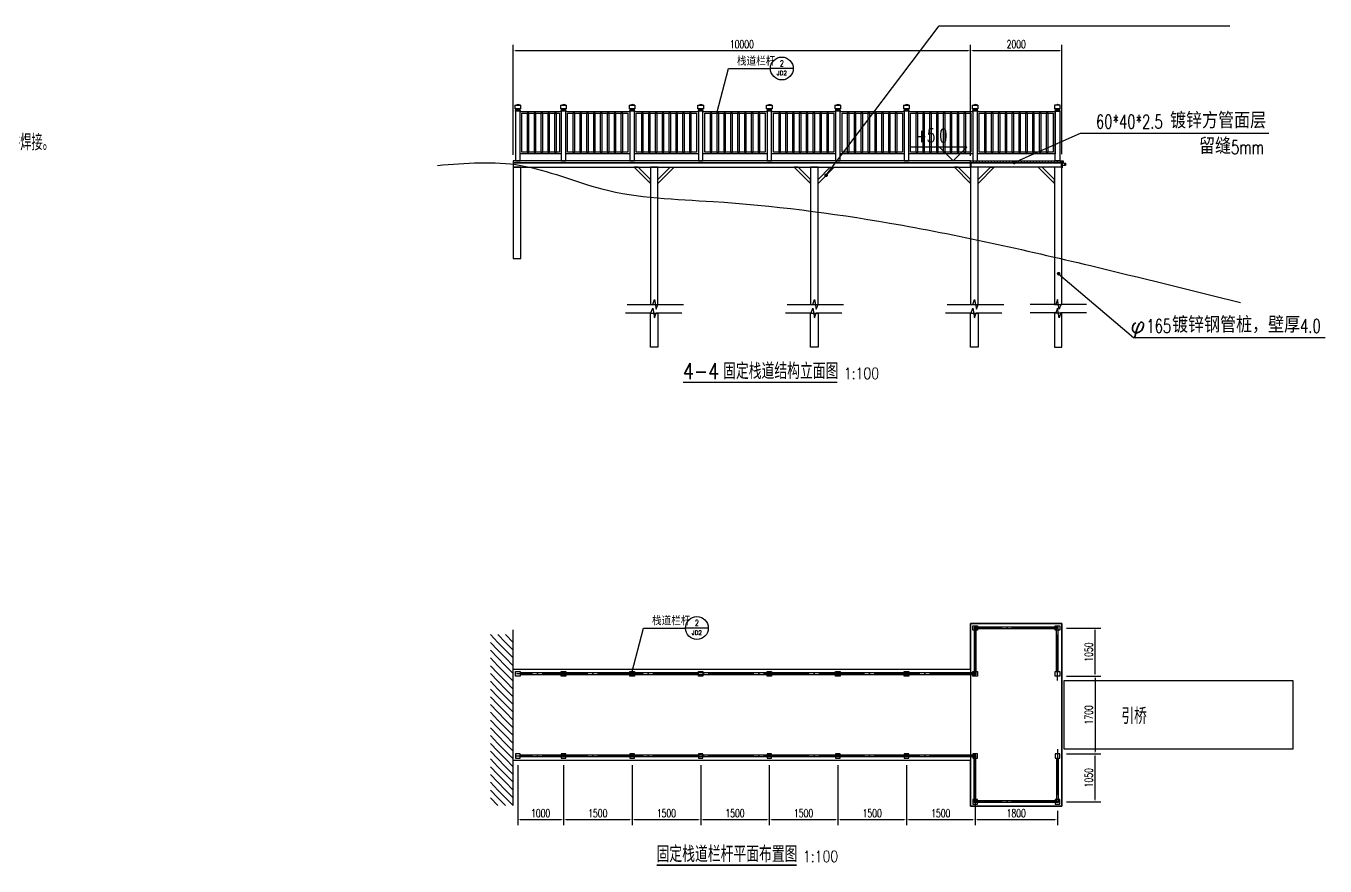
# Model space of a CAD drawing. Header units: millimetres. Extents: x 7263 to 319917, y -161937 to 156976.
# Drawn here: x 129104 to 157512, y 3419 to 21798 of the extents above; entities that cross this region are included whole.
import ezdxf
from ezdxf.enums import TextEntityAlignment as Align

# ---------------------------------------------------------------- set-up
doc = ezdxf.new("R2010")
doc.units = ezdxf.units.MM
doc.header["$LTSCALE"] = 1000
doc.linetypes.add('CENTER2', pattern=[28.575, 19.05, -3.175, 3.175, -3.175])
doc.linetypes.add('DOTE', pattern=[2.42, 2, -0.2, 0.02, -0.2])
for name, color, linetype in [('DIM_ELEV', 3, 'Continuous'), ('DIM_IDEN', 3, 'Continuous'), ('DIM_LEAD', 3, 'Continuous'), ('DIM_SYMB', 3, 'Continuous'), ('DOTE', 1, 'Continuous'), ('PUB_TEXT', 7, 'Continuous'), ('W-_ANTICOLLISION防撞措施', 6, 'Continuous'), ('W-PLASTIC_RAILINGS塑木栏杆', 6, 'Continuous'), ('W-STEEL_FRAME钢架', 3, 'Continuous'), ('W-STEEL_KEEL钢龙骨', 5, 'Continuous')]:
    doc.layers.add(name, color=color, linetype=linetype)
doc.styles.add('_TCH_DIM', font='SIMPLEX.shx', dxfattribs={"bigfont": 'hztxt.shx'})
doc.styles.add('_TCH_LABEL', font='COMPLEX', dxfattribs={"bigfont": 'GBCBIG'})
doc.styles.get("Standard").update_dxf_attribs({"font": 'simplex.shx', "width": 0.8, "bigfont": 'hztxt.shx'})
doc.styles.add('STANDARD_T3', font='simplex.shx', dxfattribs={"width": 0.7, "bigfont": 'hztxt.shx'})
doc.dimstyles.new('W&&50', dxfattribs={"dimtxt": 175, "dimasz": 50, "dimexe": 125, "dimexo": 150, "dimgap": 50, "dimtad": 1, "dimdec": 0, "dimzin": 0, "dimdsep": 46, "dimtxsty": 'STANDARD_T3', "dimcen": 0.09, "dimclrd": 1, "dimclre": 1, "dimclrt": 7, "dimazin": 2, "dimtfac": 1, "dimtdec": 0, "dimtix": 1, "dimtmove": 2, "dimatfit": 3, "dimfxl": 0, "dimtolj": 1, "dimtzin": 0, "dimarcsym": 0})

# ---------------------------------------------------------------- blocks, each defined once
blk = doc.blocks.new('铰接')
at = {"color": 3, "linetype": 'CENTER2'}
for p, q in [((-49, 50), (-73, 50)), ((-49, -50), (-73, -50))]:
    blk.add_line(p, q, dxfattribs=at)
for p, q in [((-60, 40), (-60, -40)), ((-60, 40), (-60, -40)), ((-60, 30), (-60, -30)), ((-60, 30), (11, 22)), ((-60, -30), (11, -22))]:
    blk.add_line(p, q)
for points in [[(-60, 75), (-60, -75), (-64, -75), (-64, 75)], [(-60, 42), (-60, 58), (-64, 58), (-64, 42)], [(-60, -58), (-60, -42), (-64, -42), (-64, -58)]]:
    blk.add_lwpolyline(points, close=True)
blk.add_circle((0, 0), 9)
blk.add_circle((0, 0), 9)
blk.add_circle((0, 0), 9)
blk.add_arc((0, 0), 25, 296.1956, 63.8044)
blk = doc.blocks.new('*U521')
at = {"layer": 'W-PLASTIC_RAILINGS塑木栏杆'}
blk.add_lwpolyline([(-20, -425), (20, -425), (20, 425), (-20, 425)], close=True, dxfattribs=at)
blk = doc.blocks.new('*U522')
at = {"layer": 'W-PLASTIC_RAILINGS塑木栏杆', "color": 0, "linetype": 'ByBlock', "lineweight": -2, "transparency": 16777216}
for p in [(0, 0), (150, 0), (300, 0), (450, 0), (600, 0), (750, 0), (900, 0), (1050, 0)]:
    blk.add_blockref('*U521', p, dxfattribs=at)
blk = doc.blocks.new('*U525')
at = {"layer": 'W-PLASTIC_RAILINGS塑木栏杆'}
blk.add_lwpolyline([(-20, -425), (20, -425), (20, 425), (-20, 425)], close=True, dxfattribs=at)
blk = doc.blocks.new('*U526')
at = {"layer": 'W-PLASTIC_RAILINGS塑木栏杆', "color": 0, "linetype": 'ByBlock', "lineweight": -2, "transparency": 16777216}
for p in [(0, 0), (150, 0), (300, 0), (450, 0), (600, 0), (750, 0), (900, 0), (1050, 0)]:
    blk.add_blockref('*U525', p, dxfattribs=at)
blk = doc.blocks.new('*U527')
at = {"layer": 'W-PLASTIC_RAILINGS塑木栏杆'}
blk.add_lwpolyline([(-20, -425), (20, -425), (20, 425), (-20, 425)], close=True, dxfattribs=at)
blk = doc.blocks.new('*U528')
at = {"layer": 'W-PLASTIC_RAILINGS塑木栏杆', "color": 0, "linetype": 'ByBlock', "lineweight": -2, "transparency": 16777216}
for p in [(0, 0), (150, 0), (300, 0), (450, 0), (600, 0), (750, 0), (900, 0), (1050, 0)]:
    blk.add_blockref('*U527', p, dxfattribs=at)
blk = doc.blocks.new('*U529')
at = {"layer": 'W-PLASTIC_RAILINGS塑木栏杆'}
blk.add_lwpolyline([(-20, -425), (20, -425), (20, 425), (-20, 425)], close=True, dxfattribs=at)
blk = doc.blocks.new('*U530')
at = {"layer": 'W-PLASTIC_RAILINGS塑木栏杆', "color": 0, "linetype": 'ByBlock', "lineweight": -2, "transparency": 16777216}
for p in [(0, 0), (150, 0), (300, 0), (450, 0), (600, 0), (750, 0), (900, 0), (1050, 0)]:
    blk.add_blockref('*U529', p, dxfattribs=at)
blk = doc.blocks.new('*U531')
at = {"layer": 'W-PLASTIC_RAILINGS塑木栏杆'}
blk.add_lwpolyline([(-20, -425), (20, -425), (20, 425), (-20, 425)], close=True, dxfattribs=at)
blk = doc.blocks.new('*U532')
at = {"layer": 'W-PLASTIC_RAILINGS塑木栏杆', "color": 0, "linetype": 'ByBlock', "lineweight": -2, "transparency": 16777216}
for p in [(0, 0), (150, 0), (300, 0), (450, 0), (600, 0), (750, 0), (900, 0), (1050, 0)]:
    blk.add_blockref('*U531', p, dxfattribs=at)
blk = doc.blocks.new('*U533')
at = {"layer": 'W-PLASTIC_RAILINGS塑木栏杆'}
blk.add_lwpolyline([(-20, -425), (20, -425), (20, 425), (-20, 425)], close=True, dxfattribs=at)
blk = doc.blocks.new('*U534')
at = {"layer": 'W-PLASTIC_RAILINGS塑木栏杆', "color": 0, "linetype": 'ByBlock', "lineweight": -2, "transparency": 16777216}
for p in [(0, 0), (150, 0), (300, 0), (450, 0), (600, 0), (750, 0), (900, 0), (1050, 0)]:
    blk.add_blockref('*U533', p, dxfattribs=at)
blk = doc.blocks.new('*U523')
at = {"layer": 'W-PLASTIC_RAILINGS塑木栏杆'}
blk.add_lwpolyline([(-20, -425), (20, -425), (20, 425), (-20, 425)], close=True, dxfattribs=at)
blk = doc.blocks.new('*U524')
at = {"layer": 'W-PLASTIC_RAILINGS塑木栏杆', "color": 0, "linetype": 'ByBlock', "lineweight": -2, "transparency": 16777216}
for p in [(0, 0), (150, 0), (300, 0), (450, 0), (600, 0)]:
    blk.add_blockref('*U523', p, dxfattribs=at)
blk = doc.blocks.new('*U535')
at = {"layer": 'W-STEEL_KEEL钢龙骨'}
blk.add_lwpolyline([(-30, 20), (30, 20), (30, -20), (-30, -20)], close=True, dxfattribs=at)
blk = doc.blocks.new('*U536')
at = {"layer": 'W-STEEL_KEEL钢龙骨', "color": 0, "linetype": 'ByBlock', "lineweight": -2, "transparency": 16777216}
for p in [(0, 0), (65.6, 0), (131.2, 0), (196.8, 0), (262.4, 0), (328, 0), (393.6, 0), (459.2, 0), (524.8, 0), (590.4, 0), (656, 0), (721.6, 0), (787.2, 0), (852.8, 0), (918.4, 0), (984, 0), (1049.6, 0), (1115.2, 0), (1180.8, 0), (1246.4, 0), (1312, 0), (1377.6, 0), (1443.2, 0), (1508.8, 0), (1574.4, 0), (1640, 0), (1705.6, 0), (1771.2, 0), (1836.8, 0), (1902.4, 0), (1968, 0)]:
    blk.add_blockref('*U535', p, dxfattribs=at)
blk = doc.blocks.new('*U537')
at = {"layer": 'W-PLASTIC_RAILINGS塑木栏杆'}
blk.add_lwpolyline([(-20, -425), (20, -425), (20, 425), (-20, 425)], close=True, dxfattribs=at)
blk = doc.blocks.new('*U538')
at = {"layer": 'W-PLASTIC_RAILINGS塑木栏杆', "color": 0, "linetype": 'ByBlock', "lineweight": -2, "transparency": 16777216}
for p in [(0, 0), (150, 0), (300, 0), (450, 0), (600, 0), (750, 0), (900, 0), (1050, 0), (1200, 0), (1350, 0)]:
    blk.add_blockref('*U537', p, dxfattribs=at)
blk = doc.blocks.new('*D539')
at = {"layer": 'Defpoints', "color": 0, "transparency": 16777216}
for p in [(149759, 21260), (139759, 18827), (149759, 18807)]:
    blk.add_point(p, dxfattribs=at)
at = {"layer": 'W-_ANTICOLLISION防撞措施', "color": 1, "lineweight": -2, "transparency": 16777216}
for p, q in [((139759, 18977), (139759, 21385)), ((149759, 18957), (149759, 21385)), ((139809, 21260), (149709, 21260))]:
    blk.add_line(p, q, dxfattribs=at)
at = {"layer": 'W-_ANTICOLLISION防撞措施', "color": 1, "transparency": 16777216}
for points in [[(139809, 21268), (139809, 21252), (139759, 21260)], [(149709, 21268), (149709, 21252), (149759, 21260)]]:
    blk.add_solid(points, dxfattribs=at)
at = {"layer": 'W-_ANTICOLLISION防撞措施', "color": 7, "transparency": 16777216, "insert": (144759, 21398), "char_height": 175, "attachment_point": 5, "style": 'STANDARD_T3'}
blk.add_mtext('\\A1;10000', dxfattribs=at)
blk = doc.blocks.new('*D540')
at = {"layer": 'Defpoints', "color": 0, "transparency": 16777216}
for p in [(151759, 21260), (149759, 18807), (151759, 18847)]:
    blk.add_point(p, dxfattribs=at)
at = {"layer": 'W-_ANTICOLLISION防撞措施', "color": 1, "lineweight": -2, "transparency": 16777216}
for p, q in [((149759, 18957), (149759, 21385)), ((151759, 18997), (151759, 21385)), ((149809, 21260), (151709, 21260))]:
    blk.add_line(p, q, dxfattribs=at)
at = {"layer": 'W-_ANTICOLLISION防撞措施', "color": 1, "transparency": 16777216}
for points in [[(149809, 21268), (149809, 21252), (149759, 21260)], [(151709, 21268), (151709, 21252), (151759, 21260)]]:
    blk.add_solid(points, dxfattribs=at)
at = {"layer": 'W-_ANTICOLLISION防撞措施', "color": 7, "transparency": 16777216, "insert": (150759, 21398), "char_height": 175, "attachment_point": 5, "style": 'STANDARD_T3'}
blk.add_mtext('\\A1;2000', dxfattribs=at)
blk = doc.blocks.new('*U547')
at = {"layer": 'W-STEEL_FRAME钢架'}
blk.add_lwpolyline([(-50, 50), (50, 50), (50, -50), (-50, -50)], close=True, dxfattribs=at)
blk = doc.blocks.new('*U548')
at = {"layer": 'W-STEEL_FRAME钢架', "color": 0, "linetype": 'ByBlock', "lineweight": -2, "transparency": 16777216}
for p in [(0, 0), (1500, 0), (3000, 0), (4500, 0), (6000, 0), (7500, 0), (9000, 0)]:
    blk.add_blockref('*U547', p, dxfattribs=at)
blk = doc.blocks.new('*U550')
at = {"layer": 'W-STEEL_FRAME钢架'}
blk.add_lwpolyline([(-50, 50), (50, 50), (50, -50), (-50, -50)], close=True, dxfattribs=at)
blk = doc.blocks.new('*U549')
at = {"layer": 'W-STEEL_FRAME钢架', "color": 0, "linetype": 'ByBlock', "lineweight": -2, "transparency": 16777216}
for p in [(0, 0), (1500, 0), (3000, 0), (4500, 0), (6000, 0), (7500, 0), (9000, 0)]:
    blk.add_blockref('*U550', p, dxfattribs=at)
blk = doc.blocks.new('*D551')
at = {"layer": 'Defpoints', "color": 0, "transparency": 16777216}
for p in [(139859, 5776), (140859, 5776, 0), (140859, 4437)]:
    blk.add_point(p, dxfattribs=at)
at = {"layer": 'W-STEEL_FRAME钢架', "color": 1, "lineweight": -2, "transparency": 16777216}
for p, q in [((139859, 5626), (139859, 4312)), ((140859, 5626), (140859, 4312)), ((139909, 4437), (140809, 4437))]:
    blk.add_line(p, q, dxfattribs=at)
at = {"layer": 'W-STEEL_FRAME钢架', "color": 1, "transparency": 16777216}
for points in [[(139909, 4446), (139909, 4429), (139859, 4437)], [(140809, 4446), (140809, 4429), (140859, 4437)]]:
    blk.add_solid(points, dxfattribs=at)
at = {"layer": 'W-STEEL_FRAME钢架', "color": 7, "transparency": 16777216, "insert": (140359, 4575), "char_height": 175, "attachment_point": 5, "style": 'STANDARD_T3'}
blk.add_mtext('\\A1;1000', dxfattribs=at)
blk = doc.blocks.new('*D552')
at = {"layer": 'Defpoints', "color": 0, "transparency": 16777216}
for p in [(140859, 5776, 0), (142359, 5776, 0), (142359, 4437)]:
    blk.add_point(p, dxfattribs=at)
at = {"layer": 'W-STEEL_FRAME钢架', "color": 1, "lineweight": -2, "transparency": 16777216}
for p, q in [((140859, 5626), (140859, 4312)), ((142359, 5626), (142359, 4312)), ((140909, 4437), (142309, 4437))]:
    blk.add_line(p, q, dxfattribs=at)
at = {"layer": 'W-STEEL_FRAME钢架', "color": 1, "transparency": 16777216}
for points in [[(140909, 4446), (140909, 4429), (140859, 4437)], [(142309, 4446), (142309, 4429), (142359, 4437)]]:
    blk.add_solid(points, dxfattribs=at)
at = {"layer": 'W-STEEL_FRAME钢架', "color": 7, "transparency": 16777216, "insert": (141609, 4575), "char_height": 175, "attachment_point": 5, "style": 'STANDARD_T3'}
blk.add_mtext('\\A1;1500', dxfattribs=at)
blk = doc.blocks.new('*D553')
at = {"layer": 'Defpoints', "color": 0, "transparency": 16777216}
for p in [(142359, 5776, 0), (143859, 5776, 0), (143859, 4437)]:
    blk.add_point(p, dxfattribs=at)
at = {"layer": 'W-STEEL_FRAME钢架', "color": 1, "lineweight": -2, "transparency": 16777216}
for p, q in [((142359, 5626), (142359, 4312)), ((143859, 5626), (143859, 4312)), ((142409, 4437), (143809, 4437))]:
    blk.add_line(p, q, dxfattribs=at)
at = {"layer": 'W-STEEL_FRAME钢架', "color": 1, "transparency": 16777216}
for points in [[(142409, 4446), (142409, 4429), (142359, 4437)], [(143809, 4446), (143809, 4429), (143859, 4437)]]:
    blk.add_solid(points, dxfattribs=at)
at = {"layer": 'W-STEEL_FRAME钢架', "color": 7, "transparency": 16777216, "insert": (143109, 4575), "char_height": 175, "attachment_point": 5, "style": 'STANDARD_T3'}
blk.add_mtext('\\A1;1500', dxfattribs=at)
blk = doc.blocks.new('*D554')
at = {"layer": 'Defpoints', "color": 0, "transparency": 16777216}
for p in [(143859, 5776, 0), (145359, 5776, 0), (145359, 4437)]:
    blk.add_point(p, dxfattribs=at)
at = {"layer": 'W-STEEL_FRAME钢架', "color": 1, "lineweight": -2, "transparency": 16777216}
for p, q in [((143859, 5626), (143859, 4312)), ((145359, 5626), (145359, 4312)), ((143909, 4437), (145309, 4437))]:
    blk.add_line(p, q, dxfattribs=at)
at = {"layer": 'W-STEEL_FRAME钢架', "color": 1, "transparency": 16777216}
for points in [[(143909, 4446), (143909, 4429), (143859, 4437)], [(145309, 4446), (145309, 4429), (145359, 4437)]]:
    blk.add_solid(points, dxfattribs=at)
at = {"layer": 'W-STEEL_FRAME钢架', "color": 7, "transparency": 16777216, "insert": (144609, 4575), "char_height": 175, "attachment_point": 5, "style": 'STANDARD_T3'}
blk.add_mtext('\\A1;1500', dxfattribs=at)
blk = doc.blocks.new('*D555')
at = {"layer": 'Defpoints', "color": 0, "transparency": 16777216}
for p in [(145359, 5776, 0), (146859, 5776, 0), (146859, 4437)]:
    blk.add_point(p, dxfattribs=at)
at = {"layer": 'W-STEEL_FRAME钢架', "color": 1, "lineweight": -2, "transparency": 16777216}
for p, q in [((145359, 5626), (145359, 4312)), ((146859, 5626), (146859, 4312)), ((145409, 4437), (146809, 4437))]:
    blk.add_line(p, q, dxfattribs=at)
at = {"layer": 'W-STEEL_FRAME钢架', "color": 1, "transparency": 16777216}
for points in [[(145409, 4446), (145409, 4429), (145359, 4437)], [(146809, 4446), (146809, 4429), (146859, 4437)]]:
    blk.add_solid(points, dxfattribs=at)
at = {"layer": 'W-STEEL_FRAME钢架', "color": 7, "transparency": 16777216, "insert": (146109, 4575), "char_height": 175, "attachment_point": 5, "style": 'STANDARD_T3'}
blk.add_mtext('\\A1;1500', dxfattribs=at)
blk = doc.blocks.new('*D556')
at = {"layer": 'Defpoints', "color": 0, "transparency": 16777216}
for p in [(146859, 5776, 0), (148359, 5776, 0), (148359, 4437)]:
    blk.add_point(p, dxfattribs=at)
at = {"layer": 'W-STEEL_FRAME钢架', "color": 1, "lineweight": -2, "transparency": 16777216}
for p, q in [((146859, 5626), (146859, 4312)), ((148359, 5626), (148359, 4312)), ((146909, 4437), (148309, 4437))]:
    blk.add_line(p, q, dxfattribs=at)
at = {"layer": 'W-STEEL_FRAME钢架', "color": 1, "transparency": 16777216}
for points in [[(146909, 4446), (146909, 4429), (146859, 4437)], [(148309, 4446), (148309, 4429), (148359, 4437)]]:
    blk.add_solid(points, dxfattribs=at)
at = {"layer": 'W-STEEL_FRAME钢架', "color": 7, "transparency": 16777216, "insert": (147609, 4575), "char_height": 175, "attachment_point": 5, "style": 'STANDARD_T3'}
blk.add_mtext('\\A1;1500', dxfattribs=at)
blk = doc.blocks.new('*D557')
at = {"layer": 'Defpoints', "color": 0, "transparency": 16777216}
for p in [(148359, 5776, 0), (149859, 5876, 0), (149859, 4437)]:
    blk.add_point(p, dxfattribs=at)
at = {"layer": 'W-STEEL_FRAME钢架', "color": 1, "lineweight": -2, "transparency": 16777216}
for p, q in [((149859, 5726), (149859, 4312)), ((148359, 5626), (148359, 4312)), ((148409, 4437), (149809, 4437))]:
    blk.add_line(p, q, dxfattribs=at)
at = {"layer": 'W-STEEL_FRAME钢架', "color": 1, "transparency": 16777216}
for points in [[(148409, 4446), (148409, 4429), (148359, 4437)], [(149809, 4446), (149809, 4429), (149859, 4437)]]:
    blk.add_solid(points, dxfattribs=at)
at = {"layer": 'W-STEEL_FRAME钢架', "color": 7, "transparency": 16777216, "insert": (149109, 4575), "char_height": 175, "attachment_point": 5, "style": 'STANDARD_T3'}
blk.add_mtext('\\A1;1500', dxfattribs=at)
blk = doc.blocks.new('*D558')
at = {"layer": 'Defpoints', "color": 0, "transparency": 16777216}
for p in [(149859, 5876, 0), (151659, 4776), (151659, 4437)]:
    blk.add_point(p, dxfattribs=at)
at = {"layer": 'W-STEEL_FRAME钢架', "color": 1, "lineweight": -2, "transparency": 16777216}
for p, q in [((149859, 5726), (149859, 4312)), ((151659, 4626), (151659, 4312)), ((149909, 4437), (151609, 4437))]:
    blk.add_line(p, q, dxfattribs=at)
at = {"layer": 'W-STEEL_FRAME钢架', "color": 1, "transparency": 16777216}
for points in [[(149909, 4446), (149909, 4429), (149859, 4437)], [(151609, 4446), (151609, 4429), (151659, 4437)]]:
    blk.add_solid(points, dxfattribs=at)
at = {"layer": 'W-STEEL_FRAME钢架', "color": 7, "transparency": 16777216, "insert": (150759, 4575), "char_height": 175, "attachment_point": 5, "style": 'STANDARD_T3'}
blk.add_mtext('\\A1;1800', dxfattribs=at)
blk = doc.blocks.new('*D559')
at = {"layer": 'Defpoints', "color": 0, "transparency": 16777216}
for p in [(151709, 7576), (151709, 5876), (152482, 5876)]:
    blk.add_point(p, dxfattribs=at)
at = {"layer": 'W-STEEL_FRAME钢架', "color": 1, "lineweight": -2, "transparency": 16777216}
for p, q in [((151859, 7576), (152607, 7576)), ((152482, 7526), (152482, 5926)), ((151859, 5876), (152607, 5876))]:
    blk.add_line(p, q, dxfattribs=at)
at = {"layer": 'W-STEEL_FRAME钢架', "color": 1, "transparency": 16777216}
for points in [[(152474, 7526), (152490, 7526), (152482, 7576)], [(152474, 5926), (152490, 5926), (152482, 5876)]]:
    blk.add_solid(points, dxfattribs=at)
at = {"layer": 'W-STEEL_FRAME钢架', "color": 7, "transparency": 16777216, "insert": (152344, 6726), "char_height": 175, "attachment_point": 5, "rotation": 90, "style": 'STANDARD_T3'}
blk.add_mtext('\\A1;1700', dxfattribs=at)
blk = doc.blocks.new('*D560')
at = {"layer": 'Defpoints', "color": 0, "transparency": 16777216}
for p in [(151709, 5876), (152482, 5876), (151709, 4826)]:
    blk.add_point(p, dxfattribs=at)
at = {"layer": 'W-STEEL_FRAME钢架', "color": 1, "lineweight": -2, "transparency": 16777216}
for p, q in [((151859, 5876), (152607, 5876)), ((152482, 4876), (152482, 5826)), ((151859, 4826), (152607, 4826))]:
    blk.add_line(p, q, dxfattribs=at)
at = {"layer": 'W-STEEL_FRAME钢架', "color": 1, "transparency": 16777216}
for points in [[(152474, 5826), (152490, 5826), (152482, 5876)], [(152474, 4876), (152490, 4876), (152482, 4826)]]:
    blk.add_solid(points, dxfattribs=at)
at = {"layer": 'W-STEEL_FRAME钢架', "color": 7, "transparency": 16777216, "insert": (152344, 5351), "char_height": 175, "attachment_point": 5, "rotation": 90, "style": 'STANDARD_T3'}
blk.add_mtext('\\A1;1050', dxfattribs=at)
blk = doc.blocks.new('*D561')
at = {"layer": 'Defpoints', "color": 0, "transparency": 16777216}
for p in [(151709, 8626), (152482, 8626), (151709, 7576)]:
    blk.add_point(p, dxfattribs=at)
at = {"layer": 'W-STEEL_FRAME钢架', "color": 1, "lineweight": -2, "transparency": 16777216}
for p, q in [((151859, 8626), (152607, 8626)), ((152482, 7626), (152482, 8576)), ((151859, 7576), (152607, 7576))]:
    blk.add_line(p, q, dxfattribs=at)
at = {"layer": 'W-STEEL_FRAME钢架', "color": 1, "transparency": 16777216}
for points in [[(152474, 8576), (152490, 8576), (152482, 8626)], [(152474, 7626), (152490, 7626), (152482, 7576)]]:
    blk.add_solid(points, dxfattribs=at)
at = {"layer": 'W-STEEL_FRAME钢架', "color": 7, "transparency": 16777216, "insert": (152344, 8101), "char_height": 175, "attachment_point": 5, "rotation": 90, "style": 'STANDARD_T3'}
blk.add_mtext('\\A1;1050', dxfattribs=at)
blk = doc.blocks.new('$LinePat$45度线')
at = {"color": 0}
for p, q in [((100, 0), (0, -100)), ((100, -100), (0, -200)), ((100, -200), (0, -300))]:
    blk.add_line(p, q, dxfattribs=at)
blk = doc.blocks.new('$matou$00000183')
for p, q in [((-57, 58), (-5, 75)), ((-57, 55), (-57, 58)), ((-5, 75), (5, 75)), ((57, 58), (5, 75)), ((57, 55), (57, 58))]:
    blk.add_line(p, q)
for points in [[(-60, 55), (60, 55), (60, -25), (-60, -25)], [(-50, -55), (50, -55), (50, -75), (-50, -75)], [(-42.5, -25), (42.5, -25), (42.5, -55), (-42.5, -55)]]:
    blk.add_lwpolyline(points, close=True)
blk = doc.blocks.new('C10')
blk.add_lwpolyline([(0, 0), (0, 100), (48, 100), (48, 97, -0.414214), (44, 93), (13, 90, 0.385314), (5, 82), (5, 18, 0.385314), (13, 10), (44, 7, -0.414214), (48, 3), (48, 0)], format="xyb", close=True)
blk = doc.blocks.new('$槽钢$00000013')
at = {"color": 5, "lineweight": 53}
blk.add_blockref('C10', (-24, -50, 0), dxfattribs=at)

msp = doc.modelspace()

# ---------------------------------------------------------------- linework, layer by layer
msp.add_line((139759.1, 4742.3), (139759.1, 8589.1))
for points in [[(139759.1, 16707.5), (139924.1, 16707.5), (139924.1, 18707.5), (139759.1, 18707.5)], [(151594.1, 15707.5), (151759.1, 15707.5), (151759.1, 18707.5), (151594.1, 18707.5)], [(151759.1, 15517.5), (151594.1, 15517.5), (151594.1, 14773), (151759.1, 14773)], [(139759.1, 7726), (149759.1, 7726), (149759.1, 8726), (151759.1, 8726), (151759.1, 4726), (149759.1, 4726), (149759.1, 5726), (139759.1, 5726)]]:
    msp.add_lwpolyline(points, close=True)
at = {"elevation": 0}
for points in [[(142759.1, 15707.5), (142924.1, 15707.5), (142924.1, 18707.5), (142759.1, 18707.5)], [(146259.1, 15707.5), (146424.1, 15707.5), (146424.1, 18707.5), (146259.1, 18707.5)], [(149759.1, 15707.5), (149924.1, 15707.5), (149924.1, 18707.5), (149759.1, 18707.5)], [(142759.1, 15517.5), (142924.1, 15517.5), (142924.1, 14773), (142759.1, 14773)], [(142759.1, 15517.5), (142924.1, 15517.5), (142924.1, 14773), (142759.1, 14773)], [(146259.1, 15517.5), (146424.1, 15517.5), (146424.1, 14773), (146259.1, 14773)], [(146259.1, 15517.5), (146424.1, 15517.5), (146424.1, 14773), (146259.1, 14773)], [(149759.1, 15517.5), (149924.1, 15517.5), (149924.1, 14773), (149759.1, 14773)], [(149759.1, 15517.5), (149924.1, 15517.5), (149924.1, 14773), (149759.1, 14773)]]:
    msp.add_lwpolyline(points, close=True, dxfattribs=at)
at = {"layer": 'DIM_ELEV'}
for p, q in [((149678.7, 19147.5), (148463.1, 19147.5)), ((149378.7, 18847.5), (149078.7, 19147.5)), ((149378.7, 18847.5), (149678.7, 19147.5))]:
    msp.add_line(p, q, dxfattribs=at)
at = {"layer": 'DIM_IDEN'}
for p, q in [((144214.1, 19887.5), (144466, 20868)), ((144466, 20868), (145383.6, 20868)), ((145883.6, 20868), (145383.6, 20868)), ((142356.4, 7644.8), (142608.3, 8625.4)), ((142608.3, 8625.4), (143525.8, 8625.4)), ((144025.8, 8625.4), (143525.8, 8625.4))]:
    msp.add_line(p, q, dxfattribs=at)
for centre in [(145633.6, 20868), (143775.8, 8625.4)]:
    msp.add_circle(centre, 250, dxfattribs=at)
at = {"layer": 'DIM_LEAD'}
for p, q in [((146600.9, 18530.7), (149070.8, 21798.3)), ((149070.8, 21798.3), (155433.7, 21798.3)), ((150716.4, 18812), (152168, 19451.2)), ((152168, 19451.2), (156281, 19451.2)), ((151686.3, 16378.1), (153326, 14981.6)), ((153326, 14981.6), (157511.7, 14981.6))]:
    msp.add_line(p, q, dxfattribs=at)
at = {"layer": 'DIM_LEAD', "const_width": 40}
for points in [[(150698.1, 18804, 1), (150734.7, 18820.1, 1)], [(146588.9, 18514.7, 1), (146613, 18546.7, 1)], [(151671, 16391.1, 1), (151701.5, 16365.2, 1)]]:
    msp.add_lwpolyline(points, format="xyb", close=True, dxfattribs=at)
at = {"layer": 'DIM_SYMB'}
for points in [[(142251.5, 15707.5), (142811.6, 15707.5), (142849.9, 15812.5), (142886.9, 15602.5), (142924.1, 15707.5), (143484.3, 15707.5)], [(145751.5, 15707.5), (146311.6, 15707.5), (146349.9, 15812.5), (146386.9, 15602.5), (146424.1, 15707.5), (146984.3, 15707.5)], [(149251.5, 15707.5), (149811.6, 15707.5), (149849.9, 15812.5), (149886.9, 15602.5), (149924.1, 15707.5), (150484.3, 15707.5)], [(152294.2, 15707.5), (151734.1, 15707.5), (151695.9, 15602.5), (151658.9, 15812.5), (151621.6, 15707.5), (151061.5, 15707.5)], [(142211.7, 15518.8), (142771.8, 15518.8), (142810, 15623.8), (142847.1, 15413.8), (142884.3, 15518.8), (143444.4, 15518.8)], [(145711.7, 15518.8), (146271.8, 15518.8), (146310, 15623.8), (146347.1, 15413.8), (146384.3, 15518.8), (146944.4, 15518.8)], [(149211.7, 15518.8), (149771.8, 15518.8), (149810, 15623.8), (149847.1, 15413.8), (149884.3, 15518.8), (150444.4, 15518.8)], [(152294.2, 15518.8), (151734.1, 15518.8), (151695.9, 15413.8), (151658.9, 15623.8), (151621.6, 15518.8), (151061.5, 15518.8)]]:
    msp.add_lwpolyline(points, dxfattribs=at)
at = {"layer": 'DIM_SYMB', "const_width": 35}
for points in [[(143469.4, 14001.5), (146849, 14001.5)], [(142894.6, 3436.8), (145954.2, 3436.8)]]:
    msp.add_lwpolyline(points, dxfattribs=at)
at = {"layer": 'DOTE', "linetype": 'DOTE', "ltscale": 0.5}
for points in [[(151659.1, 7476), (151659.1, 8626), (149859.1, 8626), (149859.1, 7626), (139829.1, 7626)], [(151659.1, 5976), (151659.1, 4826), (149859.1, 4826), (149859.1, 5826), (139829.1, 5826)]]:
    msp.add_lwpolyline(points, dxfattribs=at)
at = {"layer": 'W-PLASTIC_RAILINGS塑木栏杆', "elevation": 0}
for points in [[(139809.1, 18847.5), (139909.1, 18847.5), (139909.1, 19952.5), (139809.1, 19952.5)], [(139909.1, 19927.5), (140809.1, 19927.5), (140809.1, 18997.5), (139909.1, 18997.5)], [(139949.1, 19887.5), (140769.1, 19887.5), (140769.1, 19037.5), (139949.1, 19037.5)], [(140809.1, 18847.5), (140909.1, 18847.5), (140909.1, 19952.5), (140809.1, 19952.5)], [(140909.1, 19927.5), (142309.1, 19927.5), (142309.1, 18997.5), (140909.1, 18997.5)], [(140949.1, 19887.5), (142269.1, 19887.5), (142269.1, 19037.5), (140949.1, 19037.5)], [(142309.1, 18847.5), (142409.1, 18847.5), (142409.1, 19952.5), (142309.1, 19952.5)], [(142409.1, 19927.5), (143809.1, 19927.5), (143809.1, 18997.5), (142409.1, 18997.5)], [(142449.1, 19887.5), (143769.1, 19887.5), (143769.1, 19037.5), (142449.1, 19037.5)], [(143809.1, 18847.5), (143909.1, 18847.5), (143909.1, 19952.5), (143809.1, 19952.5)], [(143909.1, 19927.5), (145309.1, 19927.5), (145309.1, 18997.5), (143909.1, 18997.5)], [(143949.1, 19887.5), (145269.1, 19887.5), (145269.1, 19037.5), (143949.1, 19037.5)], [(145309.1, 18847.5), (145409.1, 18847.5), (145409.1, 19952.5), (145309.1, 19952.5)], [(145409.1, 19927.5), (146809.1, 19927.5), (146809.1, 18997.5), (145409.1, 18997.5)], [(145449.1, 19887.5), (146769.1, 19887.5), (146769.1, 19037.5), (145449.1, 19037.5)], [(146809.1, 18847.5), (146909.1, 18847.5), (146909.1, 19952.5), (146809.1, 19952.5)], [(146909.1, 19927.5), (148309.1, 19927.5), (148309.1, 18997.5), (146909.1, 18997.5)], [(146949.1, 19887.5), (148269.1, 19887.5), (148269.1, 19037.5), (146949.1, 19037.5)], [(148309.1, 18847.5), (148409.1, 18847.5), (148409.1, 19952.5), (148309.1, 19952.5)], [(148409.1, 19927.5), (149809.1, 19927.5), (149809.1, 18997.5), (148409.1, 18997.5)], [(148449.1, 19887.5), (149769.1, 19887.5), (149769.1, 19037.5), (148449.1, 19037.5)], [(149809.1, 18847.5), (149909.1, 18847.5), (149909.1, 19952.5), (149809.1, 19952.5)], [(149909.1, 19927.5), (151609.1, 19927.5), (151609.1, 18997.5), (149909.1, 18997.5)], [(149949.1, 19887.5), (151569.1, 19887.5), (151569.1, 19037.5), (149949.1, 19037.5)], [(151709.1, 18847.5), (151609.1, 18847.5), (151609.1, 19952.5), (151709.1, 19952.5)]]:
    msp.add_lwpolyline(points, close=True, dxfattribs=at)
at = {"layer": 'W-PLASTIC_RAILINGS塑木栏杆', "ltscale": 0.5}
for points in [[(151679.1, 7676), (151679.1, 8646), (149839.1, 8646), (149839.1, 7646), (139909.1, 7646)], [(151639.1, 7676), (151639.1, 8606), (149879.1, 8606), (149879.1, 7606), (139909.1, 7606)], [(151639.1, 5776), (151639.1, 4846), (149879.1, 4846), (149879.1, 5846), (139909.1, 5846)], [(151679.1, 5776), (151679.1, 4806), (149839.1, 4806), (149839.1, 5806), (139909.1, 5806)]]:
    msp.add_lwpolyline(points, dxfattribs=at)
at = {"layer": 'W-STEEL_FRAME钢架'}
for points in [[(149759.1, 18807.5), (139759.1, 18807.5), (139759.1, 18707.5), (149759.1, 18707.5)], [(149759.1, 18807.5), (151759.1, 18807.5), (151759.1, 18707.5), (149759.1, 18707.5)], [(149759.1, 8726), (149759.1, 4726), (151759.1, 4726), (151759.1, 8726)], [(149809.1, 8676), (149909.1, 8676), (149909.1, 8576), (149809.1, 8576)], [(151609.1, 8676), (151709.1, 8676), (151709.1, 8576), (151609.1, 8576)], [(139759.1, 7726), (149759.1, 7726), (149759.1, 5726), (139759.1, 5726)], [(139809.1, 7676), (139909.1, 7676), (139909.1, 7576), (139809.1, 7576)], [(151609.1, 7676), (151709.1, 7676), (151709.1, 7576), (151609.1, 7576)], [(151809.1, 7476), (156809.1, 7476), (156809.1, 5976), (151809.1, 5976)], [(139809.1, 5776), (139909.1, 5776), (139909.1, 5876), (139809.1, 5876)], [(151609.1, 5776), (151709.1, 5776), (151709.1, 5876), (151609.1, 5876)], [(149809.1, 4776), (149909.1, 4776), (149909.1, 4876), (149809.1, 4876)], [(151609.1, 4776), (151709.1, 4776), (151709.1, 4876), (151609.1, 4876)]]:
    msp.add_lwpolyline(points, close=True, dxfattribs=at)
msp.add_lwpolyline([(151683.9, 18847.5), (151759.1, 18847.5), (151759.1, 18707.5), (151683.9, 18707.5), (151683.9, 18711.2, -0.3988949), (151688.9, 18716.5), (151742.1, 18719.3, 0.3988949), (151750.4, 18728), (151750.4, 18826.9, 0.3988949), (151742.1, 18835.7), (151688.9, 18838.5, -0.3988949), (151683.9, 18843.7)], format="xyb", close=True, dxfattribs=at)
at = {"layer": 'W-STEEL_FRAME钢架', "color": 5, "elevation": 0}
for points in [[(142759.1, 18438.8), (142490.4, 18707.5), (142405.6, 18707.5), (142759.1, 18353.9)], [(142924.1, 18438.8), (143192.8, 18707.5), (143277.7, 18707.5), (142924.1, 18353.9)], [(146259.1, 18438.8), (145990.4, 18707.5), (145905.6, 18707.5), (146259.1, 18353.9)], [(146424.1, 18438.8), (146692.8, 18707.5), (146777.7, 18707.5), (146424.1, 18353.9)], [(149759.1, 18438.8), (149490.4, 18707.5), (149405.6, 18707.5), (149759.1, 18353.9)], [(149924.1, 18438.8), (150192.8, 18707.5), (150277.7, 18707.5), (149924.1, 18353.9)]]:
    msp.add_lwpolyline(points, close=True, dxfattribs=at)
at = {"layer": 'W-STEEL_FRAME钢架', "color": 5}
msp.add_lwpolyline([(151594.1, 18438.8), (151325.4, 18707.5), (151240.6, 18707.5), (151594.1, 18353.9)], close=True, dxfattribs=at)
at = {"layer": 'W-STEEL_KEEL钢龙骨'}
msp.add_lwpolyline([(149759.1, 18847.5), (139759.1, 18847.5), (139759.1, 18807.5), (149759.1, 18807.5)], close=True, dxfattribs=at)
msp.add_spline([(138105.8, 18747.5), (139924.1, 18747.5), (141698.5, 18232.7), (144130.1, 17956.8), (147994, 17486.3), (152379.7, 16555), (155660.6, 15749)], degree=3, dxfattribs=at)

# ---------------------------------------------------------------- block references
msp.add_blockref('铰接', (151823.1, 18772.4))
at = {"xscale": 1.700070101880542, "yscale": 1.666666666666667, "zscale": 1.666666666666667, "rotation": 90}
for p in [(139259.1, 8312.5), (139259.1, 8142.5), (139259.1, 7972.5), (139259.1, 7802.4), (139259.1, 7632.4), (139259.1, 7462.4), (139259.1, 7292.4), (139259.1, 7122.4), (139259.1, 6952.4), (139259.1, 6782.4), (139259.1, 6612.4), (139259.1, 6442.4), (139259.1, 6272.4), (139259.1, 6102.4), (139259.1, 5932.4), (139259.1, 5762.4), (139259.1, 5592.4), (139259.1, 5422.4), (139259.1, 5252.3), (139259.1, 5082.3), (139259.1, 4912.3), (139259.1, 4742.3)]:
    msp.add_blockref('$LinePat$45度线', p, dxfattribs=at)
at = {"layer": 'W-PLASTIC_RAILINGS塑木栏杆'}
for name, p in [('$matou$00000183', (139859.1, 20007.5, 0)), ('*U524', (140084.1, 19462.5, 0)), ('$matou$00000183', (140859.1, 20007.5, 0)), ('*U534', (141084.1, 19462.5, 0)), ('$matou$00000183', (142359.1, 20007.5, 0)), ('*U532', (142584.1, 19462.5, 0)), ('$matou$00000183', (143859.1, 20007.5, 0)), ('*U530', (144084.1, 19462.5, 0)), ('$matou$00000183', (145359.1, 20007.5, 0)), ('*U528', (145584.1, 19462.5, 0)), ('$matou$00000183', (146859.1, 20007.5, 0)), ('*U526', (147084.1, 19462.5, 0)), ('$matou$00000183', (148359.1, 20007.5, 0)), ('*U522', (148584.1, 19462.5, 0)), ('$matou$00000183', (149859.1, 20007.5, 0)), ('*U538', (150084.1, 19462.5, 0))]:
    msp.add_blockref(name, p, dxfattribs=at)
at = {"layer": 'W-PLASTIC_RAILINGS塑木栏杆', "yscale": -1, "rotation": 180}
msp.add_blockref('$matou$00000183', (151659.1, 20007.5, 0), dxfattribs=at)
at = {"layer": 'W-STEEL_FRAME钢架'}
for name, p in [('$槽钢$00000013', (149783.1, 18757.5, 0)), ('*U548', (140859.1, 7626, 0))]:
    msp.add_blockref(name, p, dxfattribs=at)
at = {"layer": 'W-STEEL_FRAME钢架', "xscale": -1, "rotation": 180}
msp.add_blockref('*U549', (140859.1, 5826, 0), dxfattribs=at)
at = {"layer": 'W-STEEL_KEEL钢龙骨'}
msp.add_blockref('*U536', (149789.1, 18827.5), dxfattribs=at)

# ---------------------------------------------------------------- texts
at = {"layer": 'PUB_TEXT', "color": 7, "style": '_TCH_DIM'}
for s, height, p in [('栈道栏杆', 175, (144651.7, 20932.1)), ('镀锌方管面层', 350, (154122.9, 19556.2)), ('留缝', 350, (154756, 18996.2)), ('镀锌钢管桩，壁厚', 350, (154166.7, 15086.6)), ('φ', 350, (153256.7, 15086.6)), ('栈道栏杆', 175, (142794, 8689.5))]:
    msp.add_text(s, height=height, dxfattribs=at).set_placement(p)
at = {"layer": 'PUB_TEXT', "color": 7, "style": '_TCH_LABEL'}
for s, height, p, p2 in [('2', 130.5, (145590.1, 20914.3), (145677.1, 20914.3)), ('JD2', 91.55, (145522.4, 20723.5), (145744.7, 20723.5)), ('JD2', 91.55, (143664.6, 8480.9), (143887, 8480.9)), ('2', 130.5, (143732.3, 8671.6), (143819.3, 8671.6))]:
    msp.add_text(s, height=height, dxfattribs=at).set_placement(p, p2, align=Align.FIT)
at = {"layer": 'PUB_TEXT', "color": 7, "style": '_TCH_DIM', "width": 0.705882}
for s, p in [('60*40*2.5', (152502.9, 19556.2)), ('+5.0', (148573.1, 19252.5)), ('5mm', (155456, 18996.2)), ('165', (153606.7, 15086.6)), ('4.0', (156966.7, 15086.6))]:
    msp.add_text(s, height=297.5, dxfattribs=at).set_placement(p)
at = {"layer": 'PUB_TEXT'}
for s, width, p in [('镀锌方管。钢材与浮筒专用销钉连接件焊接。', 0.7, (124813.8, 19077.1)), ('引桥', 0.8, (153056.6, 6525.7))]:
    msp.add_text(s, height=350, dxfattribs=dict(at, width=width)).set_placement(p)
at = {"layer": 'PUB_TEXT', "color": 7, "width": 0.8}
for s, height, p in [('4-4', 350, (143469.4, 14071.5)), ('固定栈道结构立面图', 350, (144349.4, 14071.5)), ('1:100', 250, (146989, 14071.5)), ('固定栈道栏杆平面布置图', 350, (142894.6, 3504.1)), ('1:100', 250, (146094.2, 3504.1))]:
    msp.add_text(s, height=height, dxfattribs=at).set_placement(p)

# ---------------------------------------------------------------- dimensions: what is measured, and where the dimension line sits
at = {"layer": 'W-_ANTICOLLISION防撞措施'}
for base, p1, p2, picture, middle in [((149759.1, 21260.1), (139759.1, 18827.5), (149759.1, 18807.5), '*D539', (144759.1, 21397.6)), ((151759.1, 21260.1), (149759.1, 18807.5), (151759.1, 18847.5), '*D540', (150759.1, 21397.6))]:
    dim = msp.add_linear_dim(base=base, p1=p1, p2=p2, dimstyle='W&&50', dxfattribs=at)
    dim.commit()
    dim.dimension.update_dxf_attribs({"geometry": picture, "text_midpoint": middle})
at = {"layer": 'W-STEEL_FRAME钢架'}
for base, p1, p2, picture, middle in [((152481.9, 8626), (151709.1, 7576), (151709.1, 8626), '*D561', (152344.4, 8101)), ((152481.9, 5876), (151709.1, 7576), (151709.1, 5876), '*D559', (152344.4, 6726)), ((152481.9, 5876), (151709.1, 4826), (151709.1, 5876), '*D560', (152344.4, 5351))]:
    dim = msp.add_linear_dim(base=base, p1=p1, p2=p2, angle=90, dimstyle='W&&50', dxfattribs=at)
    dim.commit()
    dim.dimension.update_dxf_attribs({"geometry": picture, "text_midpoint": middle})
for base, p1, p2, picture, middle in [((140859.1, 4437.4), (139859.1, 5776), (140859.1, 5776, 0), '*D551', (140359.1, 4574.9)), ((142359.1, 4437.4), (140859.1, 5776, 0), (142359.1, 5776, 0), '*D552', (141609.1, 4574.9)), ((143859.1, 4437.4), (142359.1, 5776, 0), (143859.1, 5776, 0), '*D553', (143109.1, 4574.9)), ((145359.1, 4437.4), (143859.1, 5776, 0), (145359.1, 5776, 0), '*D554', (144609.1, 4574.9)), ((146859.1, 4437.4), (145359.1, 5776, 0), (146859.1, 5776, 0), '*D555', (146109.1, 4574.9)), ((148359.1, 4437.4), (146859.1, 5776, 0), (148359.1, 5776, 0), '*D556', (147609.1, 4574.9)), ((149859.1, 4437.4), (148359.1, 5776, 0), (149859.1, 5876, 0), '*D557', (149109.1, 4574.9)), ((151659.1, 4437.4), (149859.1, 5876, 0), (151659.1, 4776), '*D558', (150759.1, 4574.9))]:
    dim = msp.add_linear_dim(base=base, p1=p1, p2=p2, dimstyle='W&&50', dxfattribs=at)
    dim.commit()
    dim.dimension.update_dxf_attribs({"geometry": picture, "text_midpoint": middle})

doc.saveas('drawing.dxf')
